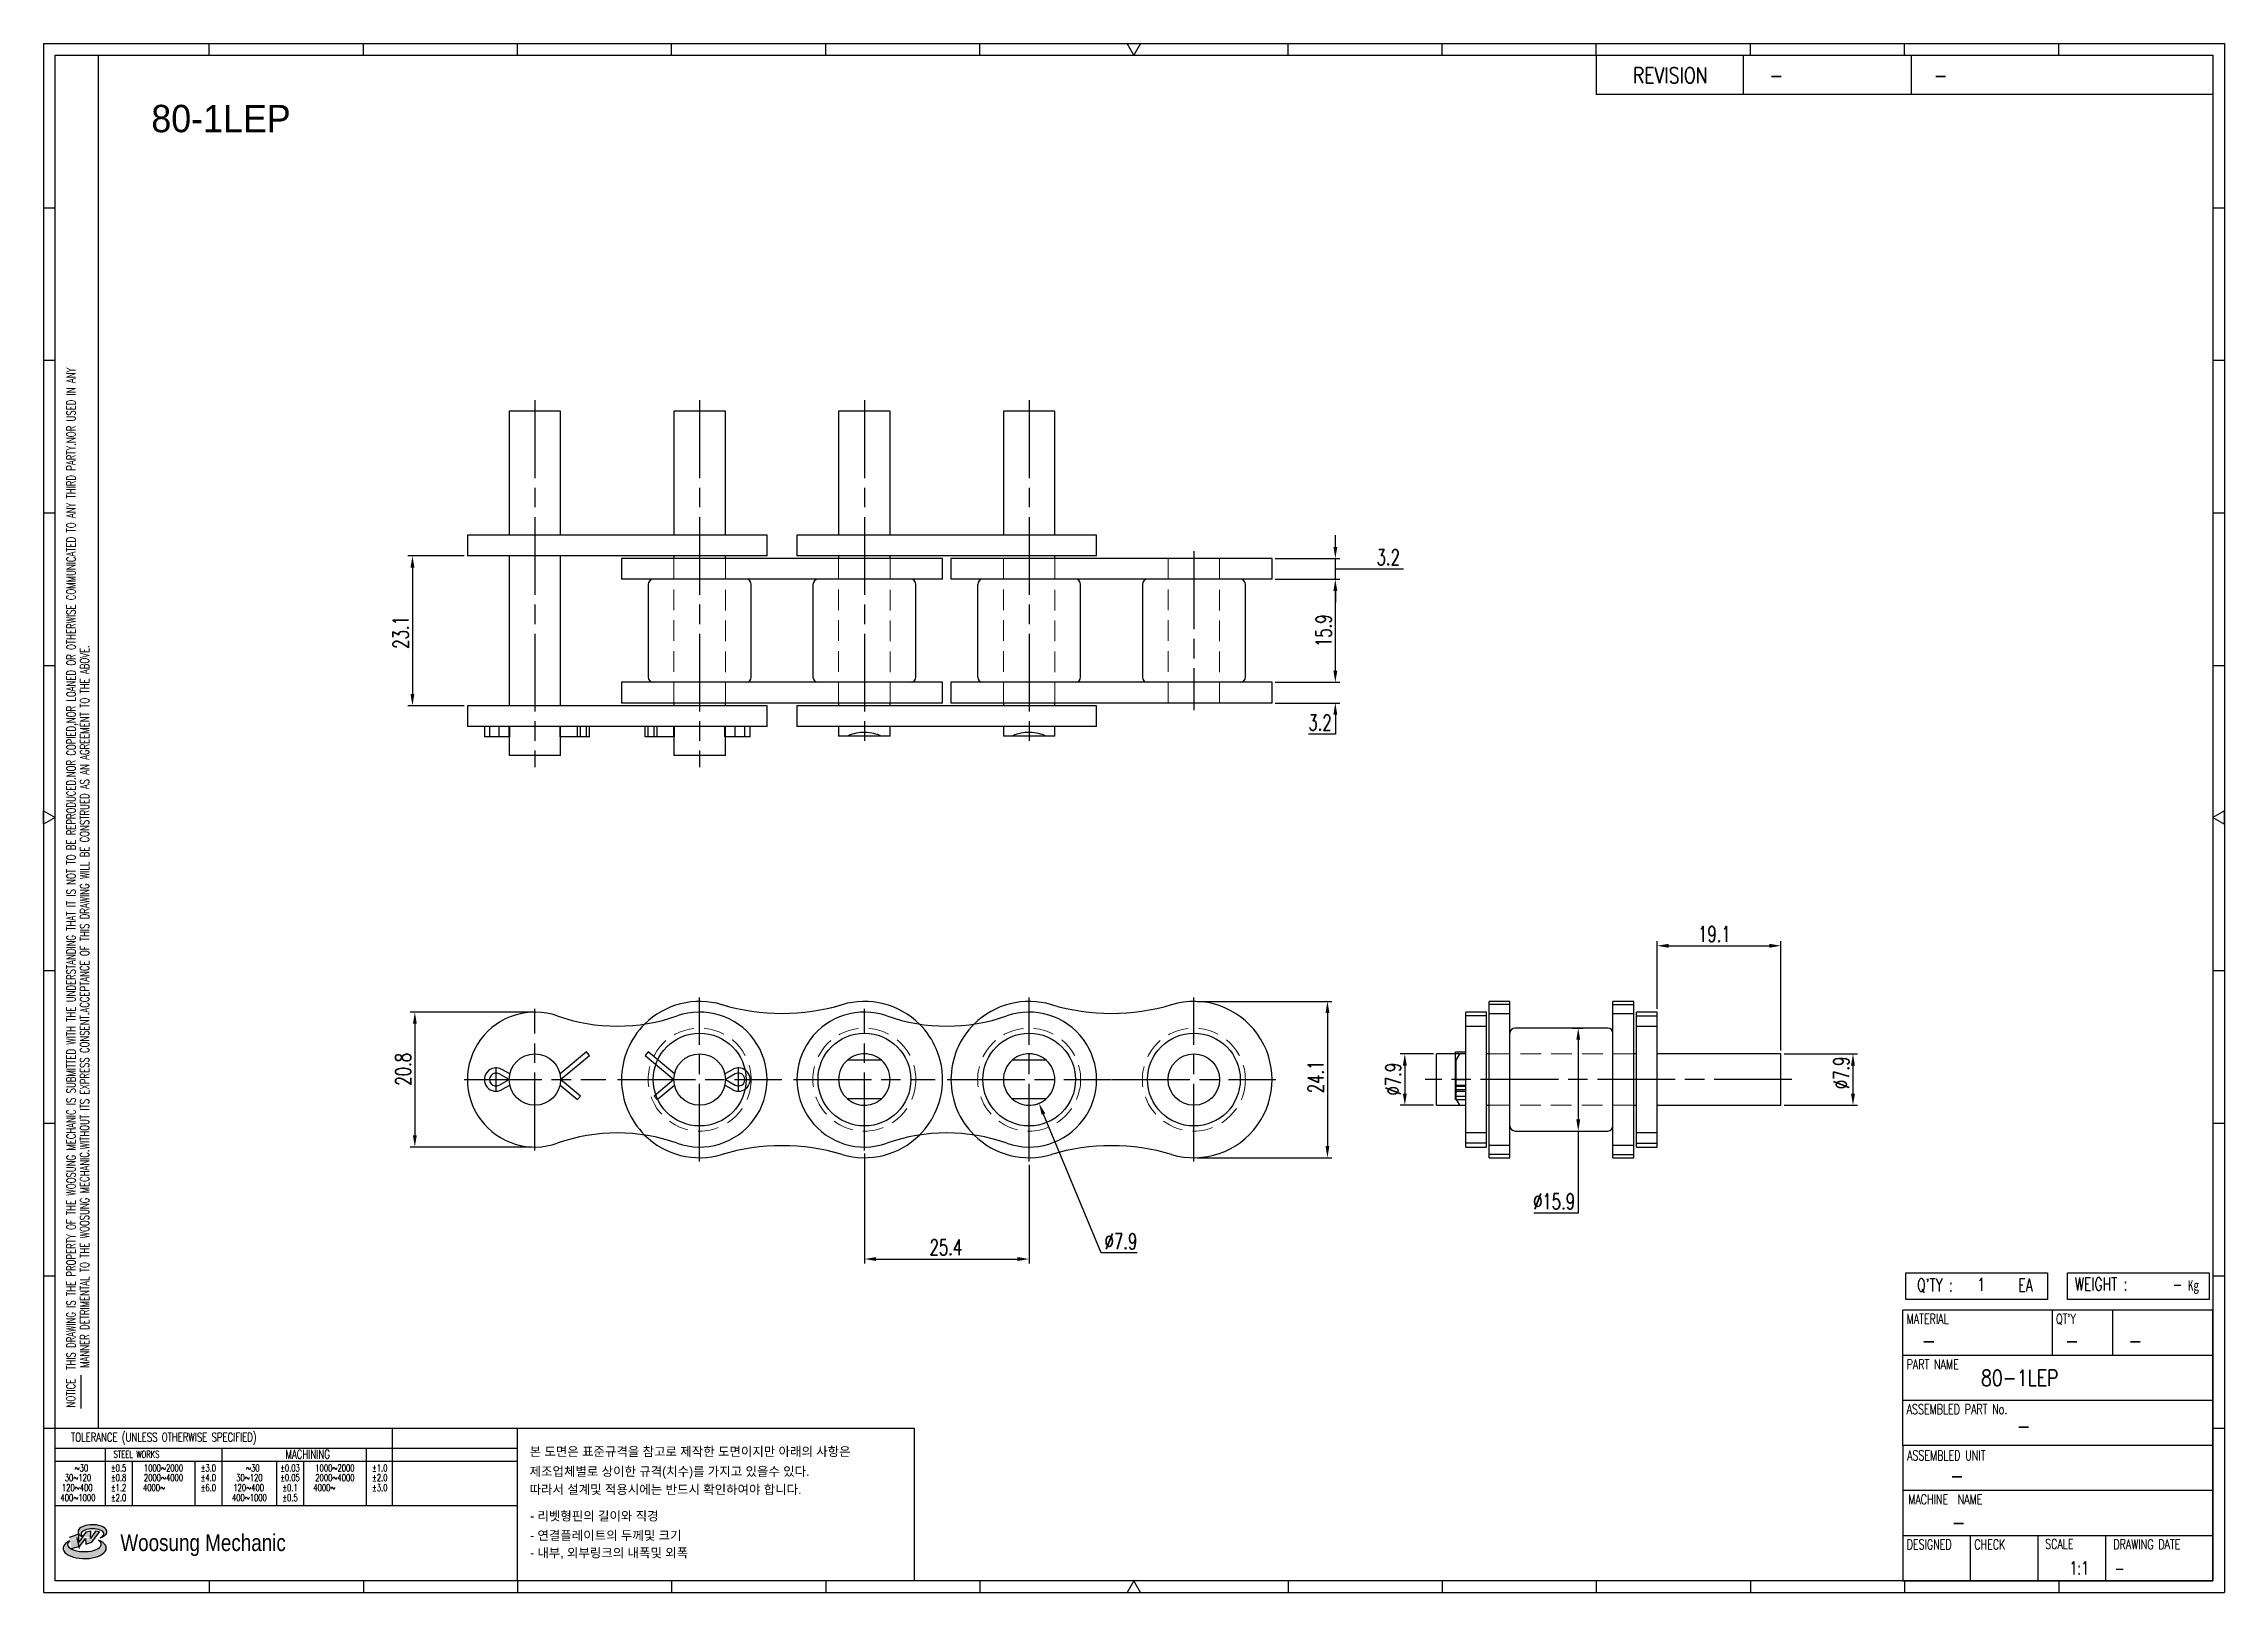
# Model space of a CAD drawing. Header units: millimetres. Extents: x 1209 to 1546, y 59 to 298.
import ezdxf
from ezdxf.enums import TextEntityAlignment as Align

# ---------------------------------------------------------------- set-up
doc = ezdxf.new("R2010")
doc.units = ezdxf.units.MM
doc.linetypes.add('AM_ISO08W050', pattern=[18, 12, -1.5, 3, -1.5])
doc.linetypes.add('HIDDEN', pattern=[9.525, 6.35, -3.175])
doc.layers.get('Defpoints').update_dxf_attribs({"color": 80})
doc.layers.add('CL1', color=140, linetype='AM_ISO08W050', lineweight=25)
doc.layers.add('HL3', color=1, linetype='HIDDEN', lineweight=0)
for name, color, linetype in [('S-DIM', 7, 'Continuous'), ('TITLE', 7, 'Continuous'), ('도면레이아웃', 7, 'Continuous')]:
    doc.layers.add(name, color=color, linetype=linetype)
doc.styles.add('HAN', font='ROMANS.shx', dxfattribs={"width": 0.7, "bigfont": 'whgtxt.shx'})
doc.styles.add('HKD_ST2', font='romans.shx', dxfattribs={"width": 0.7, "height": 4, "bigfont": '@extfont2.shx'})
doc.styles.add('HSG', font='SIMPLEX.shx', dxfattribs={"width": 0.7, "bigfont": 'HSG.shx'})
doc.styles.add('MtXpl_', font='Gulim.ttf')
doc.styles.add('SLDTEXTSTYLE4', font='arial.ttf', dxfattribs={"width": 0.8})
doc.dimstyles.new('AP1', dxfattribs={"dimtxt": 2.4, "dimasz": 1.8, "dimexe": 0.7, "dimexo": 0.5, "dimgap": 0.6, "dimtad": 1, "dimtoh": 1, "dimdec": 1, "dimrnd": 0.01, "dimzin": 9, "dimdsep": 46, "dimtxsty": 'HSG', "dimcen": 0, "dimclrd": 251, "dimclre": 251, "dimclrt": 60, "dimazin": 2, "dimtp": 1, "dimtm": 1, "dimtfac": 0.5, "dimtdec": 1, "dimtofl": 0, "dimtmove": 0, "dimatfit": 3, "dimfxl": 0, "dimtvp": 1, "dimtolj": 2, "dimlwd": -1, "dimlwe": -1, "dimarcsym": 0})

# ---------------------------------------------------------------- blocks, each defined once
blk = doc.blocks.new('MAST')
at = {"layer": '도면레이아웃'}
h = blk.add_hatch(color=10, dxfattribs=at)
h.paths.add_polyline_path([(1.544, 35.177), (1.554, 34.966), (1.779, 35.034), (2.054, 35.422), (1.908, 35.446), (1.728, 35.167), (1.741, 35.439), (1.547, 35.405), (1.292, 35.041), (1.295, 35.33), (0.943, 35.208), (1.03, 34.8), (1.336, 34.885)])
edge = h.paths.add_edge_path()
edge.add_ellipse((1.795, 35.421), major_axis=(-0.53, 0), ratio=0.487785, start_angle=122.36065, end_angle=403.39574)
edge.add_line((1.411, 35.244), (1.419, 35.261))
edge.add_ellipse((1.798, 35.344), major_axis=(-0.423, 0), ratio=0.444396, start_angle=131.58977, end_angle=386.19408, ccw=False)
edge = h.paths.add_edge_path()
edge.add_ellipse((1.512, 34.815), major_axis=(-0.793, 0), ratio=0.480113, start_angle=314.67633, end_angle=590.85213)
edge.add_ellipse((1.501, 34.958), major_axis=(-0.62, 0), ratio=0.43311, start_angle=331.7024, end_angle=574.42495, ccw=False)
at = {"color": 140}
for p, q in [((0, 90.118), (80.15, 90.118)), ((0, 90.118), (0, 33.191)), ((80.15, 90.118), (80.15, 33.191)), ((57.068, 89.693), (57.068, 88.246)), ((62.47, 89.693), (62.47, 88.246)), ((68.635, 89.693), (68.635, 88.246)), ((79.725, 88.246), (57.068, 88.246)), ((68.449, 43.961), (68.449, 44.936)), ((68.449, 44.936), (73.654, 44.936)), ((73.654, 44.936), (73.654, 43.961)), ((74.39, 43.961), (74.39, 44.936)), ((74.39, 44.936), (79.595, 44.936)), ((79.595, 44.936), (79.595, 43.961)), ((68.336, 38.59), (68.336, 43.563)), ((79.725, 43.563), (68.336, 43.563)), ((73.654, 43.961), (68.449, 43.961)), ((73.827, 43.563), (73.827, 41.905)), ((79.595, 43.961), (74.39, 43.961)), ((76.037, 43.563), (76.037, 41.905)), ((79.725, 38.59), (79.725, 43.563)), ((79.725, 41.905), (68.336, 41.905)), ((79.725, 40.248), (68.336, 40.248)), ((68.336, 38.59), (68.336, 33.616)), ((79.725, 38.59), (68.336, 38.59)), ((79.725, 33.616), (79.725, 38.59)), ((79.725, 36.932), (68.336, 36.932)), ((79.725, 35.274), (68.336, 35.274)), ((70.822, 33.616), (70.822, 35.274)), ((73.309, 33.616), (73.309, 35.274)), ((75.796, 33.616), (75.796, 35.274)), ((0, 33.191), (80.15, 33.191)), ((68.336, 33.616), (79.725, 33.616))]:
    blk.add_line(p, q, dxfattribs=at)
for p, q in [((6.089, 89.693), (6.089, 90.118)), ((11.753, 89.693), (11.753, 90.118)), ((17.418, 89.693), (17.418, 90.118)), ((23.082, 89.693), (23.082, 90.118)), ((28.746, 89.693), (28.746, 90.118)), ((34.411, 89.693), (34.411, 90.118)), ((45.739, 89.693), (45.739, 90.118)), ((51.404, 89.693), (51.404, 90.118)), ((57.068, 89.693), (57.068, 90.118)), ((62.732, 89.693), (62.732, 90.118)), ((68.397, 89.693), (68.397, 90.118)), ((74.061, 89.693), (74.061, 90.118)), ((0, 84.085), (0.425, 84.085)), ((79.725, 84.085), (80.15, 84.085)), ((0, 78.478), (0.425, 78.478)), ((79.725, 78.478), (80.15, 78.478)), ((0, 72.87), (0.425, 72.87)), ((79.725, 72.87), (80.15, 72.87)), ((0, 67.262), (0.425, 67.262)), ((79.725, 67.262), (80.15, 67.262)), ((0, 56.047), (0.425, 56.047)), ((79.725, 56.047), (80.15, 56.047)), ((0, 50.439), (0.425, 50.439)), ((79.725, 50.439), (80.15, 50.439)), ((0, 44.832), (0.425, 44.832)), ((79.725, 44.832), (80.15, 44.832)), ((1.377, 39.947), (1.377, 41.174)), ((0, 39.224), (0.425, 39.224)), ((79.725, 39.224), (80.15, 39.224)), ((6.089, 33.616), (6.089, 33.191)), ((11.753, 33.616), (11.753, 33.191)), ((17.418, 33.616), (17.418, 33.191)), ((23.082, 33.616), (23.082, 33.191)), ((28.746, 33.616), (28.746, 33.191)), ((34.411, 33.616), (34.411, 33.191)), ((45.739, 33.616), (45.739, 33.191)), ((51.404, 33.616), (51.404, 33.191)), ((57.068, 33.616), (57.068, 33.191)), ((62.732, 33.616), (62.732, 33.191)), ((68.397, 33.616), (68.397, 33.191)), ((74.061, 33.616), (74.061, 33.191))]:
    blk.add_line(p, q)
at = {"color": 2}
for p, q in [((2.017, 39.224), (2.017, 89.693)), ((0.425, 39.224), (17.418, 39.224)), ((0.425, 38.487), (17.418, 38.487)), ((2.257, 38.487), (2.257, 36.382)), ((6.557, 38.5), (6.557, 36.382)), ((11.857, 38.487), (11.857, 36.382)), ((12.816, 39.224), (12.816, 36.382)), ((17.418, 33.616), (17.418, 39.224)), ((0.425, 38.012), (17.418, 38.012)), ((3.257, 38.012), (3.257, 36.382)), ((5.557, 38.012), (5.557, 36.382)), ((8.557, 38.012), (8.557, 36.382)), ((9.557, 38.026), (9.557, 36.382)), ((0.425, 36.382), (17.418, 36.382))]:
    blk.add_line(p, q, dxfattribs=at)
for points in [[(40.075, 89.693), (39.83, 90.118), (40.32, 90.118)], [(0.425, 61.679), (0, 61.433), (0, 61.924)], [(79.725, 61.679), (80.15, 61.433), (80.15, 61.924)], [(40.075, 33.616), (39.83, 33.191), (40.32, 33.191)]]:
    blk.add_lwpolyline(points, close=True)
at = {"color": 140}
blk.add_lwpolyline([(0.425, 89.693), (79.725, 89.693), (79.725, 33.616), (0.425, 33.616)], close=True, dxfattribs=at)
at = {"layer": '도면레이아웃'}
for p, q in [((1.295, 35.33), (0.943, 35.208)), ((1.547, 35.405), (1.292, 35.041)), ((1.292, 35.041), (1.295, 35.33)), ((1.741, 35.439), (1.547, 35.405)), ((1.908, 35.446), (1.728, 35.167)), ((1.728, 35.167), (1.741, 35.439)), ((1.779, 35.034), (2.054, 35.422)), ((2.054, 35.422), (1.908, 35.446)), ((1.03, 34.8), (1.336, 34.885)), ((1.224, 35.208), (1.311, 34.8)), ((1.224, 35.208), (1.224, 35.208)), ((1.336, 34.885), (1.544, 35.177)), ((1.419, 35.261), (1.411, 35.244)), ((1.544, 35.177), (1.554, 34.966)), ((1.554, 34.966), (1.779, 35.034))]:
    blk.add_line(p, q, dxfattribs=at)
for centre, major_axis, ratio, start_param, end_param in [((1.795, 35.421), (-0.53, 0), 0.487785, 2.135596, 7.040584), ((1.798, 35.344), (-0.423, 0), 0.444396, 2.296675, 6.740358), ((1.512, 34.815), (-0.793, 0), 0.480113, 5.492138, 10.312315), ((1.501, 34.958), (-0.62, 0), 0.43311, 5.789299, 10.025607)]:
    blk.add_ellipse(centre, major_axis=major_axis, ratio=ratio, start_param=start_param, end_param=end_param, dxfattribs=at)
for s, height, style, width, p in [('REVISION', 0.5806, 'HAN', 0.8, (58.415, 88.664)), ('-', 0.581, 'HAN', 0.8, (63.426, 88.664)), ('-', 0.581, 'HAN', 0.8, (69.468, 88.664)), ("Q'TY : ", 0.4746, 'HKD_ST2', 0.7, (68.857, 44.253)), ('1', 0.475, 'HKD_ST2', 0.7, (71.071, 44.275)), ('EA', 0.4746, 'HKD_ST2', 0.7, (72.578, 44.253)), ('WEIGHT : ', 0.4746, 'HKD_ST2', 0.7, (74.65, 44.286)), ('-', 0.581, 'HAN', 0.8, (69.029, 42.157)), ('-', 0.581, 'HAN', 0.8, (74.289, 42.157)), ('-', 0.581, 'HAN', 0.8, (76.623, 42.157)), ('-', 0.581, 'HAN', 0.8, (72.515, 39.013)), ('-', 0.581, 'HAN', 0.8, (70.067, 37.189)), ('-', 0.581, 'HAN', 0.8, (70.126, 35.48)), ('1:1', 0.4746, 'HKD_ST2', 0.7, (74.458, 33.848)), ('-', 0.475, 'HKD_ST2', 0.7, (76.112, 33.837))]:
    blk.add_text(s, height=height, dxfattribs=dict(style=style, width=width)).set_placement(p)
at = {"color": 6, "style": 'HKD_ST2', "width": 0.7}
for s, p in [(' THIS DRAWING IS THE PROPERTY OF THE WOOSUNG MECHANIC IS SUBMITTED WITH THE UNDERSTANDING THAT IT IS NOT TO BE REPRODUCED.NOR COPIED,NOR LOANED OR OTHERWISE COMMUNICATED TO ANY THIRD PARTY.NOR USED IN ANY', (1.173, 41.217)), ('MANNER DETRIMENTAL TO THE WOOSUNG MECHANIC.WITHOUT ITS EXPRESS CONSENT.ACCEPTANCE OF THIS DRAWING WILL BE CONSTRUED AS AN AGREEMENT TO THE ABOVE.', (1.672, 41.447))]:
    blk.add_text(s, height=0.326266, rotation=90, dxfattribs=at).set_placement(p)
at = {"style": 'HKD_ST2', "width": 0.7}
blk.add_text('-', height=0.475, dxfattribs=at).set_placement((78.613, 44.286), align=Align.RIGHT)
at = {"color": 254, "style": 'HKD_ST2', "width": 0.7}
for s, height, p in [('MATERIAL', 0.3651, (68.474, 43.425)), ("QT'Y", 0.3651, (73.965, 43.425)), ('PART NAME', 0.3651, (68.474, 41.756)), ('ASSEMBLED PART No.', 0.36511, (68.474, 40.109)), ('ASSEMBLED UNIT', 0.36511, (68.49, 38.408)), ('MACHINE  NAME', 0.36511, (68.532, 36.794)), ('DESIGNED', 0.3651, (68.474, 35.136)), ('CHECK', 0.3651, (70.961, 35.136)), ('SCALE', 0.3651, (73.566, 35.153)), ('DRAWING DATE', 0.36511, (76.071, 35.141))]:
    blk.add_text(s, height=height, dxfattribs=at).set_placement(p, align=Align.TOP_LEFT)
at = {"style": 'HKD_ST2', "width": 0.7}
blk.add_text('NOTICE', height=0.3263, rotation=90, dxfattribs=at).set_placement((1.163, 39.988))
blk.add_text('TOLERANCE (UNLESS OTHERWISE SPECIFIED)', height=0.32627, dxfattribs=at).set_placement((4.417, 38.896), align=Align.MIDDLE_CENTER)
at = {"color": 4, "style": 'HKD_ST2', "width": 0.7}
for s, height, p in [('%%12630', 0.261, (1.389, 37.762)), ('1000%%1262000', 0.26101, (4.407, 37.762)), ('%%12630', 0.261, (7.689, 37.762)), ('1000%%1262000', 0.26101, (10.707, 37.762)), ('120%%126400', 0.26101, (1.237, 37.045)), ('30%%126120', 0.261, (1.263, 37.411)), ('4000%%126', 0.261, (4.061, 37.045)), ('2000%%1264000', 0.26101, (4.407, 37.411)), ('120%%126400', 0.26101, (7.537, 37.045)), ('30%%126120', 0.261, (7.563, 37.411)), ('4000%%126', 0.261, (10.321, 37.045)), ('2000%%1264000', 0.26101, (10.707, 37.411)), ('400%%1261000', 0.26101, (1.263, 36.67)), ('400%%1261000', 0.26101, (7.563, 36.67))]:
    blk.add_text(s, height=height, dxfattribs=at).set_placement(p, align=Align.MIDDLE_CENTER)
for s, height, p in [('%%P0.5', 0.261, (2.757, 37.762)), ('STEEL WORKS', 0.26101, (3.416, 38.268)), ('%%P3.0', 0.261, (6.057, 37.762)), ('%%P0.03', 0.261, (9.057, 37.762)), ('MACHINING', 0.3263, (9.707, 38.27)), ('%%P1.0', 0.261, (12.357, 37.762)), ('%%P0.8', 0.261, (2.757, 37.411)), ('%%P1.2', 0.261, (2.757, 37.045)), ('%%P4.0', 0.261, (6.057, 37.411)), ('%%P6.0', 0.261, (6.057, 37.045)), ('%%P0.05', 0.261, (9.057, 37.411)), ('%%P0.1', 0.261, (9.057, 37.045)), ('%%P2.0', 0.261, (12.357, 37.411)), ('%%P3.0', 0.261, (12.357, 37.045)), ('%%P2.0', 0.261, (2.757, 36.67)), ('%%P0.5', 0.261, (9.057, 36.67))]:
    blk.add_text(s, height=height, dxfattribs=at).set_placement(p, align=Align.MIDDLE)
at = {"color": 1, "style": 'SLDTEXTSTYLE4', "width": 0.8}
blk.add_text('Woosung Mechanic', height=0.61957, dxfattribs=at).set_placement((2.822, 34.711))
at = {"layer": 'TITLE', "width": 0.8}
blk.add_text('Kg', height=0.3789, dxfattribs=at).set_placement((78.807, 44.286))
blk = doc.blocks.new('*D2')
at = {"layer": 'Defpoints', "color": 0, "transparency": 16777216}
for p in [(1398.88, 199.09), (1408.64, 199.09), (1398.88, 195.89)]:
    blk.add_point(p, dxfattribs=at)
at = {"layer": 'S-DIM', "color": 251, "linetype": 'ByBlock', "transparency": 16777216}
for p, q in [((1408.64, 200.89), (1408.64, 202.69)), ((1399.38, 199.09), (1409.34, 199.09)), ((1399.38, 195.89), (1409.34, 195.89)), ((1408.64, 194.09), (1408.64, 191.07)), ((1408.64, 191.07), (1404.52, 191.07))]:
    blk.add_line(p, q, dxfattribs=at)
at = {"layer": 'S-DIM', "color": 251, "transparency": 16777216}
for points in [[(1408.34, 200.89), (1408.94, 200.89), (1408.64, 199.09)], [(1408.34, 194.09), (1408.94, 194.09), (1408.64, 195.89)]]:
    blk.add_solid(points, dxfattribs=at)
at = {"layer": 'S-DIM', "color": 60, "transparency": 16777216, "insert": (1406.28, 192.87), "char_height": 2.4, "attachment_point": 5, "style": 'HSG'}
blk.add_mtext('\\A2;3.2', dxfattribs=at)
blk = doc.blocks.new('*D3')
at = {"layer": 'Defpoints', "color": 0, "transparency": 16777216}
for p in [(1398.88, 214.97), (1408.64, 214.97), (1398.88, 199.09)]:
    blk.add_point(p, dxfattribs=at)
at = {"layer": 'S-DIM', "color": 251, "linetype": 'ByBlock', "transparency": 16777216}
for p, q in [((1399.38, 214.97), (1409.34, 214.97)), ((1408.64, 200.89), (1408.64, 213.17)), ((1399.38, 199.09), (1409.34, 199.09))]:
    blk.add_line(p, q, dxfattribs=at)
at = {"layer": 'S-DIM', "color": 251, "transparency": 16777216}
for points in [[(1408.34, 213.17), (1408.94, 213.17), (1408.64, 214.97)], [(1408.34, 200.89), (1408.94, 200.89), (1408.64, 199.09)]]:
    blk.add_solid(points, dxfattribs=at)
at = {"layer": 'S-DIM', "color": 60, "transparency": 16777216, "insert": (1406.84, 207.03), "char_height": 2.4, "attachment_point": 5, "rotation": 90, "style": 'HSG'}
blk.add_mtext('\\A2;15.9', dxfattribs=at)
blk = doc.blocks.new('*D4')
at = {"layer": 'Defpoints', "color": 0, "transparency": 16777216}
for p in [(1398.88, 218.17), (1408.64, 218.17), (1398.88, 214.97)]:
    blk.add_point(p, dxfattribs=at)
at = {"layer": 'S-DIM', "color": 251, "linetype": 'ByBlock', "transparency": 16777216}
for p, q in [((1408.64, 219.97), (1408.64, 221.77)), ((1399.38, 218.17), (1409.34, 218.17)), ((1408.64, 214.97), (1408.64, 218.17)), ((1408.64, 216.57), (1414.44, 216.57)), ((1414.44, 216.57), (1419.16, 216.57)), ((1399.38, 214.97), (1409.34, 214.97)), ((1408.64, 213.17), (1408.64, 211.37))]:
    blk.add_line(p, q, dxfattribs=at)
at = {"layer": 'S-DIM', "color": 251, "transparency": 16777216}
for points in [[(1408.34, 219.97), (1408.94, 219.97), (1408.64, 218.17)], [(1408.34, 213.17), (1408.94, 213.17), (1408.64, 214.97)]]:
    blk.add_solid(points, dxfattribs=at)
at = {"layer": 'S-DIM', "color": 60, "transparency": 16777216, "insert": (1416.8, 218.37), "char_height": 2.4, "attachment_point": 5, "style": 'HSG'}
blk.add_mtext('\\A2;3.2', dxfattribs=at)
blk = doc.blocks.new('*D5')
at = {"layer": 'Defpoints', "color": 0, "transparency": 16777216}
for p in [(1274.83, 218.58), (1266.35, 195.48), (1274.83, 195.48)]:
    blk.add_point(p, dxfattribs=at)
at = {"layer": 'S-DIM', "color": 251, "linetype": 'ByBlock', "transparency": 16777216}
for p, q in [((1274.33, 218.58), (1265.65, 218.58)), ((1266.35, 216.78), (1266.35, 197.28)), ((1274.33, 195.48), (1265.65, 195.48))]:
    blk.add_line(p, q, dxfattribs=at)
at = {"layer": 'S-DIM', "color": 251, "transparency": 16777216}
for points in [[(1266.05, 216.78), (1266.65, 216.78), (1266.35, 218.58)], [(1266.05, 197.28), (1266.65, 197.28), (1266.35, 195.48)]]:
    blk.add_solid(points, dxfattribs=at)
at = {"layer": 'S-DIM', "color": 60, "transparency": 16777216, "insert": (1264.55, 206.77), "char_height": 2.4, "attachment_point": 5, "rotation": 90, "style": 'HSG'}
blk.add_mtext('\\A2;23.1', dxfattribs=at)
blk = doc.blocks.new('*D6')
at = {"layer": 'Defpoints', "color": 0, "transparency": 16777216}
for p in [(1285.23, 148.23), (1266.72, 127.43), (1285.23, 127.43)]:
    blk.add_point(p, dxfattribs=at)
at = {"layer": 'S-DIM', "color": 251, "linetype": 'ByBlock', "transparency": 16777216}
for p, q in [((1284.73, 148.23), (1266.02, 148.23)), ((1266.72, 146.43), (1266.72, 129.23)), ((1284.73, 127.43), (1266.02, 127.43))]:
    blk.add_line(p, q, dxfattribs=at)
at = {"layer": 'S-DIM', "color": 251, "transparency": 16777216}
for points in [[(1266.42, 146.43), (1267.02, 146.43), (1266.72, 148.23)], [(1266.42, 129.23), (1267.02, 129.23), (1266.72, 127.43)]]:
    blk.add_solid(points, dxfattribs=at)
at = {"layer": 'S-DIM', "color": 60, "transparency": 16777216, "insert": (1264.92, 139.42), "char_height": 2.4, "attachment_point": 5, "rotation": 90, "style": 'HSG'}
blk.add_mtext('\\A2;20.8', dxfattribs=at)
blk = doc.blocks.new('*D7')
at = {"layer": 'Defpoints', "color": 0, "transparency": 16777216}
for p in [(1386.83, 149.88), (1386.83, 125.78), (1407.42, 125.78)]:
    blk.add_point(p, dxfattribs=at)
at = {"layer": 'S-DIM', "color": 251, "linetype": 'ByBlock', "transparency": 16777216}
for p, q in [((1387.33, 149.88), (1408.12, 149.88)), ((1407.42, 148.08), (1407.42, 127.58)), ((1387.33, 125.78), (1408.12, 125.78))]:
    blk.add_line(p, q, dxfattribs=at)
at = {"layer": 'S-DIM', "color": 251, "transparency": 16777216}
for points in [[(1407.12, 148.08), (1407.72, 148.08), (1407.42, 149.88)], [(1407.12, 127.58), (1407.72, 127.58), (1407.42, 125.78)]]:
    blk.add_solid(points, dxfattribs=at)
at = {"layer": 'S-DIM', "color": 60, "transparency": 16777216, "insert": (1405.62, 138.25), "char_height": 2.4, "attachment_point": 5, "rotation": 90, "style": 'HSG'}
blk.add_mtext('\\A2;24.1', dxfattribs=at)
blk = doc.blocks.new('*D8')
at = {"layer": 'Defpoints', "color": 0, "transparency": 16777216}
for p in [(1424.25, 141.8), (1419.35, 133.86), (1424.25, 133.86)]:
    blk.add_point(p, dxfattribs=at)
at = {"layer": 'S-DIM', "color": 251, "linetype": 'ByBlock', "transparency": 16777216}
for p, q in [((1423.75, 141.8), (1418.65, 141.8)), ((1419.35, 140), (1419.35, 135.66)), ((1423.75, 133.86), (1418.65, 133.86))]:
    blk.add_line(p, q, dxfattribs=at)
at = {"layer": 'S-DIM', "color": 251, "transparency": 16777216}
for points in [[(1419.05, 140), (1419.65, 140), (1419.35, 141.8)], [(1419.05, 135.66), (1419.65, 135.66), (1419.35, 133.86)]]:
    blk.add_solid(points, dxfattribs=at)
at = {"layer": 'S-DIM', "color": 60, "transparency": 16777216, "insert": (1417.55, 137.9), "char_height": 2.4, "attachment_point": 5, "rotation": 90, "style": 'HSG'}
blk.add_mtext('\\A2;%%c7.9', dxfattribs=at)
blk = doc.blocks.new('*D9')
at = {"layer": 'Defpoints', "color": 0, "transparency": 16777216}
for p in [(1444.63, 145.77), (1444.63, 129.89), (1446.09, 129.89)]:
    blk.add_point(p, dxfattribs=at)
at = {"layer": 'S-DIM', "color": 251, "linetype": 'ByBlock', "transparency": 16777216}
for p, q in [((1445.13, 145.77), (1446.79, 145.77)), ((1446.09, 143.97), (1446.09, 131.69)), ((1445.13, 129.89), (1446.79, 129.89)), ((1446.09, 129.89), (1446.09, 117.24)), ((1446.09, 117.24), (1439.25, 117.24))]:
    blk.add_line(p, q, dxfattribs=at)
at = {"layer": 'S-DIM', "color": 251, "transparency": 16777216}
for points in [[(1445.79, 143.97), (1446.39, 143.97), (1446.09, 145.77)], [(1445.79, 131.69), (1446.39, 131.69), (1446.09, 129.89)]]:
    blk.add_solid(points, dxfattribs=at)
at = {"layer": 'S-DIM', "color": 60, "transparency": 16777216, "insert": (1442.37, 119.04), "char_height": 2.4, "attachment_point": 5, "style": 'HSG'}
blk.add_mtext('\\A2;%%c15.9', dxfattribs=at)
blk = doc.blocks.new('*D10')
at = {"layer": 'Defpoints', "color": 0, "transparency": 16777216}
for p in [(1477.35, 141.8), (1477.35, 133.86), (1488.45, 133.86)]:
    blk.add_point(p, dxfattribs=at)
at = {"layer": 'S-DIM', "color": 251, "linetype": 'ByBlock', "transparency": 16777216}
for p, q in [((1477.85, 141.8), (1489.15, 141.8)), ((1488.45, 140), (1488.45, 135.66)), ((1477.85, 133.86), (1489.15, 133.86))]:
    blk.add_line(p, q, dxfattribs=at)
at = {"layer": 'S-DIM', "color": 251, "transparency": 16777216}
for points in [[(1488.15, 140), (1488.75, 140), (1488.45, 141.8)], [(1488.15, 135.66), (1488.75, 135.66), (1488.45, 133.86)]]:
    blk.add_solid(points, dxfattribs=at)
at = {"layer": 'S-DIM', "color": 60, "transparency": 16777216, "insert": (1486.65, 138.86), "char_height": 2.4, "attachment_point": 5, "rotation": 90, "style": 'HSG'}
blk.add_mtext('\\A2;%%c7.9', dxfattribs=at)
blk = doc.blocks.new('*D11')
at = {"layer": 'Defpoints', "color": 0, "transparency": 16777216}
for p in [(1477.35, 158.46), (1458.25, 148.23), (1477.35, 141.8)]:
    blk.add_point(p, dxfattribs=at)
at = {"layer": 'S-DIM', "color": 251, "linetype": 'ByBlock', "transparency": 16777216}
for p, q in [((1458.25, 148.73), (1458.25, 159.16)), ((1460.05, 158.46), (1475.55, 158.46)), ((1477.35, 142.3), (1477.35, 159.16))]:
    blk.add_line(p, q, dxfattribs=at)
at = {"layer": 'S-DIM', "color": 251, "transparency": 16777216}
for points in [[(1460.05, 158.76), (1460.05, 158.16), (1458.25, 158.46)], [(1475.55, 158.76), (1475.55, 158.16), (1477.35, 158.46)]]:
    blk.add_solid(points, dxfattribs=at)
at = {"layer": 'S-DIM', "color": 60, "transparency": 16777216, "insert": (1467.08, 160.26), "char_height": 2.4, "attachment_point": 5, "style": 'HSG'}
blk.add_mtext('\\A2;19.1', dxfattribs=at)
blk = doc.blocks.new('*D12')
at = {"layer": 'Defpoints', "color": 0, "transparency": 16777216}
for p in [(1336.03, 126.91), (1361.43, 125.18), (1361.43, 110.16)]:
    blk.add_point(p, dxfattribs=at)
at = {"layer": 'S-DIM', "color": 251, "linetype": 'ByBlock', "transparency": 16777216}
for p, q in [((1336.03, 126.41), (1336.03, 109.46)), ((1361.43, 124.68), (1361.43, 109.46)), ((1337.83, 110.16), (1359.63, 110.16))]:
    blk.add_line(p, q, dxfattribs=at)
at = {"layer": 'S-DIM', "color": 251, "transparency": 16777216}
for points in [[(1337.83, 110.46), (1337.83, 109.86), (1336.03, 110.16)], [(1359.63, 110.46), (1359.63, 109.86), (1361.43, 110.16)]]:
    blk.add_solid(points, dxfattribs=at)
at = {"layer": 'S-DIM', "color": 60, "transparency": 16777216, "insert": (1348.6, 111.96), "char_height": 2.4, "attachment_point": 5, "style": 'HSG'}
blk.add_mtext('\\A2;25.4', dxfattribs=at)
blk = doc.blocks.new('*D13')
at = {"layer": 'Defpoints', "color": 0, "transparency": 16777216}
for p in [(1359.92, 141.5), (1362.95, 134.17)]:
    blk.add_point(p, dxfattribs=at)
at = {"layer": 'S-DIM', "color": 251, "linetype": 'ByBlock', "transparency": 16777216}
for p, q in [((1372.51, 111.09), (1363.64, 132.5)), ((1378.07, 111.09), (1372.51, 111.09))]:
    blk.add_line(p, q, dxfattribs=at)
blk.add_arc((1361.43, 137.83), 3.97, 282.3889, 304.1935, dxfattribs=at)
at = {"layer": 'S-DIM', "color": 251, "transparency": 16777216}
blk.add_solid([(1363.92, 132.62), (1363.36, 132.39), (1362.95, 134.17)], dxfattribs=at)
at = {"layer": 'S-DIM', "color": 60, "transparency": 16777216, "insert": (1375.59, 112.89), "char_height": 2.4, "attachment_point": 5, "style": 'HSG'}
blk.add_mtext('\\A2;∅7.9', dxfattribs=at)

msp = doc.modelspace()

# ---------------------------------------------------------------- linework, layer by layer
for p, q in [((1289.2, 240.88), (1281.26, 240.88)), ((1281.26, 240.88), (1281.26, 221.78)), ((1289.2, 221.78), (1289.2, 240.88)), ((1314.6, 240.88), (1306.66, 240.88)), ((1306.66, 240.88), (1306.66, 221.78)), ((1314.6, 221.78), (1314.6, 240.88)), ((1340, 240.88), (1332.06, 240.88)), ((1332.06, 240.88), (1332.06, 221.78)), ((1340, 221.78), (1340, 240.88)), ((1365.4, 240.88), (1357.46, 240.88)), ((1357.46, 240.88), (1357.46, 221.78)), ((1365.4, 221.78), (1365.4, 240.88)), ((1274.83, 221.78), (1274.83, 218.58)), ((1321.03, 221.78), (1274.83, 221.78)), ((1321.03, 218.58), (1274.83, 218.58)), ((1281.26, 218.58), (1281.26, 195.48)), ((1289.2, 195.48), (1289.2, 218.58)), ((1306.66, 218.58), (1306.66, 218.17)), ((1314.6, 218.17), (1314.6, 218.58)), ((1321.03, 218.58), (1321.03, 221.78)), ((1325.63, 221.78), (1325.63, 218.58)), ((1371.83, 221.78), (1325.63, 221.78)), ((1371.83, 218.58), (1325.63, 218.58)), ((1332.06, 218.58), (1332.06, 218.17)), ((1340, 218.17), (1340, 218.58)), ((1365.4, 218.17), (1365.4, 218.58)), ((1371.83, 218.58), (1371.83, 221.78)), ((1348.08, 218.17), (1298.58, 218.17)), ((1298.58, 218.17), (1298.58, 214.97)), ((1348.08, 214.97), (1348.08, 218.17)), ((1398.88, 218.17), (1349.38, 218.17)), ((1349.38, 218.17), (1349.38, 214.97)), ((1398.88, 214.97), (1398.88, 218.17)), ((1348.08, 214.97), (1298.58, 214.97)), ((1302.69, 214.18), (1302.69, 199.88)), ((1318.57, 199.88), (1318.57, 214.18)), ((1328.09, 214.18), (1328.09, 199.88)), ((1343.97, 199.88), (1343.97, 214.18)), ((1398.88, 214.97), (1349.38, 214.97)), ((1353.49, 214.18), (1353.49, 199.88)), ((1369.37, 199.88), (1369.37, 214.18)), ((1378.89, 214.18), (1378.89, 199.88)), ((1394.77, 199.88), (1394.77, 214.18)), ((1298.58, 199.09), (1298.58, 195.89)), ((1348.08, 199.09), (1298.58, 199.09)), ((1348.08, 195.89), (1348.08, 199.09)), ((1349.38, 199.09), (1349.38, 195.89)), ((1398.88, 199.09), (1349.38, 199.09)), ((1398.88, 195.89), (1398.88, 199.09)), ((1274.83, 195.48), (1274.83, 192.28)), ((1321.03, 195.48), (1274.83, 195.48)), ((1348.08, 195.89), (1298.58, 195.89)), ((1306.66, 195.89), (1306.66, 195.48)), ((1314.6, 195.48), (1314.6, 195.89)), ((1321.03, 192.28), (1321.03, 195.48)), ((1325.63, 195.48), (1325.63, 192.28)), ((1371.83, 195.48), (1325.63, 195.48)), ((1332.06, 195.89), (1332.06, 195.48)), ((1340, 195.48), (1340, 195.89)), ((1398.88, 195.89), (1349.38, 195.89)), ((1357.46, 195.89), (1357.46, 195.48)), ((1365.4, 195.48), (1365.4, 195.89)), ((1371.83, 192.28), (1371.83, 195.48)), ((1321.03, 192.28), (1274.83, 192.28)), ((1277.44, 192.28), (1277.44, 190.68)), ((1278.25, 192.28), (1278.25, 190.68)), ((1279.74, 190.68), (1279.74, 192.28)), ((1281.24, 190.68), (1281.24, 192.28)), ((1281.36, 190.68), (1281.36, 192.28)), ((1289.11, 190.68), (1289.11, 192.28)), ((1289.2, 190.68), (1289.2, 192.28)), ((1291.78, 190.68), (1291.78, 192.28)), ((1292.24, 190.68), (1292.24, 192.28)), ((1293.17, 190.68), (1293.17, 192.28)), ((1293.63, 190.68), (1293.63, 192.28)), ((1302.23, 190.68), (1302.23, 192.28)), ((1302.69, 190.68), (1302.69, 192.28)), ((1303.63, 190.68), (1303.63, 192.28)), ((1304.09, 190.68), (1304.09, 192.28)), ((1306.66, 190.68), (1306.66, 192.28)), ((1306.76, 190.68), (1306.76, 192.28)), ((1314.51, 190.68), (1314.51, 192.28)), ((1314.63, 190.68), (1314.63, 192.28)), ((1316.13, 190.68), (1316.13, 192.28)), ((1317.62, 190.68), (1317.62, 192.28)), ((1318.42, 190.68), (1318.42, 192.28)), ((1371.83, 192.28), (1325.63, 192.28)), ((1332.06, 192.28), (1332.06, 190.78)), ((1340, 190.78), (1340, 192.28)), ((1357.46, 192.28), (1357.46, 190.78)), ((1365.4, 190.78), (1365.4, 192.28)), ((1281.36, 190.68), (1277.44, 190.68)), ((1281.26, 190.68), (1281.26, 187.78)), ((1293.63, 190.68), (1289.11, 190.68)), ((1289.2, 187.78), (1289.2, 190.68)), ((1306.76, 190.68), (1302.23, 190.68)), ((1306.66, 190.68), (1306.66, 187.78)), ((1318.42, 190.68), (1314.51, 190.68)), ((1314.6, 187.78), (1314.6, 190.68)), ((1340, 190.78), (1332.06, 190.78)), ((1365.4, 190.78), (1357.46, 190.78)), ((1289.2, 187.78), (1281.26, 187.78)), ((1314.6, 187.78), (1306.66, 187.78)), ((1431.95, 148.23), (1428.75, 148.23)), ((1428.75, 127.43), (1428.75, 148.23)), ((1431.95, 127.43), (1431.95, 148.23)), ((1435.56, 149.88), (1432.36, 149.88)), ((1432.36, 125.78), (1432.36, 149.88)), ((1435.56, 149.38), (1432.36, 149.38)), ((1432.36, 148.03), (1435.56, 148.03)), ((1435.56, 125.78), (1435.56, 149.88)), ((1454.64, 149.88), (1451.44, 149.88)), ((1451.44, 125.78), (1451.44, 149.88)), ((1451.44, 149.38), (1454.64, 149.38)), ((1451.44, 148.03), (1454.64, 148.03)), ((1454.64, 125.78), (1454.64, 149.88)), ((1458.25, 148.23), (1455.05, 148.23)), ((1455.05, 127.43), (1455.05, 148.23)), ((1458.25, 127.43), (1458.25, 148.23)), ((1431.95, 147.64), (1428.75, 147.64)), ((1428.75, 146.07), (1431.95, 146.07)), ((1450.64, 145.77), (1436.35, 145.77)), ((1455.05, 147.64), (1458.25, 147.64)), ((1455.05, 146.07), (1458.25, 146.07)), ((1293.17, 142.1), (1289.11, 138.69)), ((1289.2, 137.83), (1293.63, 141.55)), ((1293.63, 141.55), (1293.17, 142.1)), ((1302.69, 142.1), (1302.23, 141.55)), ((1302.23, 141.55), (1306.66, 137.83)), ((1306.76, 138.69), (1302.69, 142.1)), ((1424.25, 133.86), (1424.25, 141.8)), ((1427.82, 141.8), (1424.25, 141.8)), ((1427.15, 141.8), (1427.15, 142.1)), ((1427.15, 142.1), (1428.75, 142.1)), ((1427.15, 139.63), (1427.15, 141.8)), ((1427.25, 140.81), (1427.82, 141.8)), ((1428.75, 141.8), (1427.82, 141.8)), ((1432.36, 141.8), (1431.95, 141.8)), ((1455.05, 141.8), (1454.64, 141.8)), ((1477.35, 141.8), (1458.25, 141.8)), ((1477.35, 133.86), (1477.35, 141.8)), ((1281.24, 137.83), (1279.74, 138.7)), ((1281.36, 138.69), (1280.14, 139.39)), ((1315.73, 139.39), (1314.51, 138.69)), ((1316.13, 138.7), (1314.63, 137.83)), ((1338.66, 140.81), (1333.41, 140.81)), ((1364.06, 140.81), (1358.81, 140.81)), ((1427.25, 139.63), (1427.15, 139.63)), ((1427.15, 136.03), (1427.15, 139.63)), ((1427.25, 134.86), (1427.25, 140.81)), ((1279.74, 136.97), (1281.24, 137.83)), ((1280.14, 136.28), (1281.36, 136.98)), ((1289.11, 136.98), (1291.78, 134.74)), ((1292.24, 135.29), (1289.2, 137.83)), ((1291.78, 134.74), (1292.24, 135.29)), ((1306.66, 137.83), (1303.63, 135.29)), ((1303.63, 135.29), (1304.09, 134.74)), ((1304.09, 134.74), (1306.76, 136.98)), ((1314.51, 136.98), (1315.73, 136.28)), ((1314.63, 137.83), (1316.13, 136.97)), ((1338.66, 134.86), (1333.41, 134.86)), ((1364.06, 134.86), (1358.81, 134.86)), ((1427.15, 137.83), (1428.75, 137.83)), ((1427.15, 136.98), (1428.75, 136.98)), ((1427.15, 136.97), (1428.75, 136.97)), ((1427.15, 136.83), (1428.75, 136.83)), ((1427.15, 136.28), (1428.75, 136.28)), ((1427.15, 134.74), (1427.15, 136.03)), ((1427.15, 136.03), (1427.25, 136.03)), ((1427.15, 135.29), (1428.75, 135.29)), ((1427.15, 134.74), (1428.75, 134.74)), ((1427.25, 136.03), (1428.75, 136.03)), ((1427.82, 133.86), (1427.25, 134.86)), ((1424.25, 133.86), (1427.82, 133.86)), ((1427.82, 133.86), (1428.75, 133.86)), ((1431.95, 133.86), (1432.36, 133.86)), ((1454.64, 133.86), (1455.05, 133.86)), ((1458.25, 133.86), (1477.35, 133.86)), ((1431.95, 129.6), (1428.75, 129.6)), ((1431.95, 128.02), (1428.75, 128.02)), ((1436.35, 129.89), (1450.64, 129.89)), ((1458.25, 129.6), (1455.05, 129.6)), ((1455.05, 128.02), (1458.25, 128.02)), ((1428.75, 127.43), (1431.95, 127.43)), ((1435.56, 127.64), (1432.36, 127.64)), ((1435.56, 126.29), (1432.36, 126.29)), ((1432.36, 125.78), (1435.56, 125.78)), ((1454.64, 127.64), (1451.44, 127.64)), ((1451.44, 126.29), (1454.64, 126.29)), ((1451.44, 125.78), (1454.64, 125.78)), ((1455.05, 127.43), (1458.25, 127.43))]:
    msp.add_line(p, q)
for points in [[(1338.66, 190.78), (1338.39, 190.9), (1338.1, 191.02), (1337.8, 191.11), (1337.48, 191.19), (1337.16, 191.26), (1336.82, 191.31), (1336.48, 191.34), (1336.13, 191.35), (1335.79, 191.35), (1335.44, 191.33), (1335.1, 191.29), (1334.77, 191.23), (1334.45, 191.16), (1334.13, 191.07), (1333.84, 190.97), (1333.56, 190.85), (1333.41, 190.78)], [(1364.06, 190.78), (1363.79, 190.9), (1363.5, 191.02), (1363.2, 191.11), (1362.88, 191.19), (1362.56, 191.26), (1362.22, 191.31), (1361.88, 191.34), (1361.53, 191.35), (1361.19, 191.35), (1360.84, 191.33), (1360.5, 191.29), (1360.17, 191.23), (1359.85, 191.16), (1359.53, 191.07), (1359.24, 190.97), (1358.96, 190.85), (1358.81, 190.78)], [(1338.66, 140.81), (1338.39, 141.03), (1338.1, 141.22), (1337.8, 141.39), (1337.48, 141.53), (1337.16, 141.64), (1336.82, 141.72), (1336.48, 141.78), (1336.13, 141.8), (1335.79, 141.8), (1335.44, 141.76), (1335.1, 141.69), (1334.77, 141.6), (1334.45, 141.47), (1334.13, 141.32), (1333.84, 141.14), (1333.56, 140.94), (1333.41, 140.81)], [(1364.06, 140.81), (1363.79, 141.03), (1363.5, 141.22), (1363.2, 141.39), (1362.88, 141.53), (1362.56, 141.64), (1362.22, 141.72), (1361.88, 141.78), (1361.53, 141.8), (1361.19, 141.8), (1360.84, 141.76), (1360.5, 141.69), (1360.17, 141.6), (1359.85, 141.47), (1359.53, 141.32), (1359.24, 141.14), (1358.96, 140.94), (1358.81, 140.81)], [(1333.41, 134.86), (1333.68, 134.64), (1333.97, 134.45), (1334.27, 134.28), (1334.59, 134.14), (1334.91, 134.03), (1335.25, 133.94), (1335.59, 133.89), (1335.94, 133.86), (1336.28, 133.87), (1336.63, 133.91), (1336.97, 133.97), (1337.3, 134.07), (1337.62, 134.2), (1337.93, 134.35), (1338.23, 134.53), (1338.51, 134.73), (1338.66, 134.86)], [(1358.81, 134.86), (1359.08, 134.64), (1359.37, 134.45), (1359.67, 134.28), (1359.99, 134.14), (1360.31, 134.03), (1360.65, 133.94), (1360.99, 133.89), (1361.34, 133.86), (1361.68, 133.87), (1362.03, 133.91), (1362.37, 133.97), (1362.7, 134.07), (1363.02, 134.2), (1363.33, 134.35), (1363.63, 134.53), (1363.91, 134.73), (1364.06, 134.86)]]:
    msp.add_lwpolyline(points)
at = {"color": 140}
msp.add_lwpolyline([(1282.55, 84.07), (1343.71, 84.07), (1343.71, 60.54), (1282.55, 60.54)], close=True, dxfattribs=at)
for centre, radius in [((1310.63, 137.83), 7.15), ((1336.03, 137.83), 7.15), ((1361.43, 137.83), 7.15), ((1386.83, 137.83), 7.15), ((1285.23, 137.83), 3.97), ((1310.63, 137.83), 3.97), ((1386.83, 137.83), 3.97)]:
    msp.add_circle(centre, radius)
for centre, radius, start, end in [((1303.49, 214.18), 0.794, 90, 180), ((1317.78, 214.18), 0.794, 0, 90), ((1328.89, 214.18), 0.794, 90, 180), ((1343.18, 214.18), 0.794, 0, 90), ((1354.29, 214.18), 0.794, 90, 180), ((1368.58, 214.18), 0.794, 0, 90), ((1379.69, 214.18), 0.794, 90, 180), ((1393.98, 214.18), 0.794, 0, 90), ((1303.49, 199.88), 0.794, 180, 270), ((1317.78, 199.88), 0.794, 270, 0), ((1328.89, 199.88), 0.794, 180, 270), ((1343.18, 199.88), 0.794, 270, 360), ((1354.29, 199.88), 0.794, 180, 270), ((1368.58, 199.88), 0.794, 270, 0), ((1379.69, 199.88), 0.794, 180, 270), ((1393.98, 199.88), 0.794, 270, 360), ((1285.23, 137.83), 10.4, 70.6253, 289.3747), ((1310.63, 137.83), 12.05, 73.3994, 134.7901), ((1310.63, 137.83), 10.4, 250.6253, 109.3747), ((1323.33, 180.37), 32.34, 253.3762, 286.6238), ((1323.33, 180.43), 32.4, 253.3994, 286.6006), ((1336.03, 137.83), 10.4, 70.6253, 289.3747), ((1336.03, 137.83), 12.05, 45.2099, 106.6006), ((1361.43, 137.83), 12.05, 73.3994, 134.7901), ((1361.43, 137.83), 10.4, 250.6253, 109.3747), ((1374.13, 180.37), 32.34, 253.3762, 286.6238), ((1374.13, 180.43), 32.4, 253.3994, 286.6006), ((1386.83, 137.83), 12.05, 253.3994, 106.6006), ((1297.93, 173.95), 27.88, 250.6253, 289.3747), ((1310.63, 137.83), 12.05, 134.7901, 225.2099), ((1348.73, 173.95), 27.88, 250.6253, 289.3747), ((1336.03, 137.83), 12.05, 314.7901, 45.2099), ((1361.43, 137.83), 12.05, 134.7901, 225.2099), ((1436.35, 144.98), 0.794, 90, 180), ((1450.64, 144.98), 0.794, 0, 90), ((1279.24, 137.83), 1.8, 60, 300), ((1279.24, 137.83), 0.998, 60, 300), ((1316.62, 137.83), 1.8, 240, 120), ((1316.62, 137.83), 0.998, 240, 120), ((1336.03, 137.83), 3.97, 131.4096, 228.5904), ((1336.03, 137.83), 3.97, 311.4096, 48.5904), ((1361.43, 137.83), 3.97, 131.4096, 228.5904), ((1361.43, 137.83), 3.97, 311.4096, 48.5904), ((1297.93, 101.72), 27.88, 70.6253, 109.3747), ((1310.63, 137.83), 12.05, 225.2099, 286.6006), ((1336.03, 137.83), 12.05, 253.3994, 314.7901), ((1348.73, 101.72), 27.88, 70.6253, 109.3747), ((1361.43, 137.83), 12.05, 225.2099, 286.6006), ((1436.35, 130.69), 0.794, 180, 270), ((1450.64, 130.69), 0.794, 270, 0), ((1323.33, 95.3), 32.34, 73.3762, 106.6238), ((1323.33, 95.23), 32.4, 73.3994, 106.6006), ((1374.13, 95.3), 32.34, 73.3762, 106.6238), ((1374.13, 95.23), 32.4, 73.3994, 106.6006)]:
    msp.add_arc(centre, radius, start, end)
at = {"layer": 'CL1'}
for p, q in [((1285.23, 242.57), (1285.23, 186)), ((1310.63, 242.57), (1310.63, 186)), ((1336.03, 242.57), (1336.03, 189.15)), ((1361.43, 242.57), (1361.43, 189.15)), ((1386.83, 219.28), (1386.83, 194.78)), ((1285.23, 126.91), (1285.23, 148.75)), ((1310.63, 125.18), (1310.63, 150.49)), ((1336.03, 126.91), (1336.03, 148.75)), ((1361.43, 125.18), (1361.43, 150.49)), ((1386.83, 125.18), (1386.83, 150.49)), ((1279.24, 135.94), (1279.24, 139.72)), ((1316.62, 135.94), (1316.62, 139.72)), ((1274.31, 137.83), (1296.15, 137.83)), ((1297.98, 137.83), (1323.29, 137.83)), ((1325.11, 137.83), (1346.95, 137.83)), ((1348.78, 137.83), (1374.09, 137.83)), ((1374.18, 137.83), (1399.49, 137.83)), ((1479.04, 137.83), (1422.47, 137.83))]:
    msp.add_line(p, q, dxfattribs=at)
at = {"layer": 'HL3', "ltscale": 0.5}
for p, q in [((1306.66, 218.17), (1306.66, 195.89)), ((1306.66, 218.17), (1306.66, 195.89)), ((1314.6, 195.89), (1314.6, 218.17)), ((1314.6, 195.89), (1314.6, 218.17)), ((1332.06, 218.17), (1332.06, 195.89)), ((1332.06, 218.17), (1332.06, 195.89)), ((1340, 195.89), (1340, 218.17)), ((1340, 195.89), (1340, 218.17)), ((1357.46, 218.17), (1357.46, 195.89)), ((1357.46, 218.17), (1357.46, 195.89)), ((1365.4, 195.89), (1365.4, 218.17)), ((1365.4, 195.89), (1365.4, 218.17)), ((1382.86, 218.17), (1382.86, 195.89)), ((1390.8, 195.89), (1390.8, 218.17)), ((1454.64, 141.8), (1432.36, 141.8)), ((1432.36, 133.86), (1454.64, 133.86))]:
    msp.add_line(p, q, dxfattribs=at)
for centre in [(1310.63, 137.83), (1336.03, 137.83), (1361.43, 137.83), (1386.83, 137.83)]:
    msp.add_circle(centre, 7.94, dxfattribs=at)

# ---------------------------------------------------------------- block references
at = {"color": 140, "xscale": 4.19495623747351, "yscale": 4.19495623747351, "zscale": 4.19495623747351}
msp.add_blockref('MAST', (1209.48, -80.48), dxfattribs=at)

# ---------------------------------------------------------------- texts
at = {"color": 254, "style": 'MtXpl_'}
msp.add_text('80-1LEP', height=4.221, dxfattribs=at).set_placement((1226.09, 283.9))
at = {"style": 'HAN', "width": 0.8}
msp.add_text('80-1LEP', height=2.436, dxfattribs=at).set_placement((1508.19, 90.62))
at = {"color": 140, "style": 'MtXpl_'}
for s, p in [('본 도면은 표준규격을 참고로 제작한 도면이지만 아래의 사항은', (1284.41, 79.78)), ('제조업체별로 상이한 규격(치수)를 가지고 있을수 있다.', (1284.41, 76.72)), ('따라서 설계및 적용시에는 반드시 확인하여야 합니다.', (1284.41, 73.93)), ('- 리벳형핀의 길이와 직경', (1284.49, 69.84)), ('- 연결플레이트의 두께및 크기', (1284.49, 66.85)), ('- 내부, 외부링크의 내폭및 외폭', (1284.49, 64.16))]:
    msp.add_text(s, height=1.4072, dxfattribs=at).set_placement(p)

# ---------------------------------------------------------------- dimensions: what is measured, and where the dimension line sits
at = {"layer": 'S-DIM'}
for base, p1, p2, picture, middle in [((1266.35, 195.48), (1274.83, 218.58), (1274.83, 195.48), '*D5', (1266.35, 206.77)), ((1408.64, 199.09), (1398.88, 195.89), (1398.88, 199.09), '*D2', (1406.28, 191.07)), ((1266.72, 127.43), (1285.23, 148.23), (1285.23, 127.43), '*D6', (1266.72, 139.42)), ((1407.42, 125.78), (1386.83, 149.88), (1386.83, 125.78), '*D7', (1407.42, 138.25))]:
    dim = msp.add_linear_dim(base=base, p1=p1, p2=p2, angle=90, dimstyle='AP1', dxfattribs=at)
    dim.commit()
    dim.dimension.update_dxf_attribs({"geometry": picture, "text_midpoint": middle, "dimtype": 128})
for base, p1, p2, picture, middle in [((1408.64, 218.17), (1398.88, 214.97), (1398.88, 218.17), '*D4', (1415.04, 218.37)), ((1408.64, 214.97), (1398.88, 199.09), (1398.88, 214.97), '*D3', (1406.84, 207.03))]:
    dim = msp.add_linear_dim(base=base, p1=p1, p2=p2, angle=90, dimstyle='AP1', override={"dimtmove": 1}, dxfattribs=at)
    dim.commit()
    dim.dimension.update_dxf_attribs({"geometry": picture, "text_midpoint": middle})
for base, p1, p2, picture, middle in [((1477.35, 158.46), (1458.25, 148.23), (1477.35, 141.8), '*D11', (1467.08, 158.46)), ((1361.43, 110.16), (1336.03, 126.91), (1361.43, 125.18), '*D12', (1348.6, 110.16))]:
    dim = msp.add_linear_dim(base=base, p1=p1, p2=p2, dimstyle='AP1', dxfattribs=at)
    dim.commit()
    dim.dimension.update_dxf_attribs({"geometry": picture, "text_midpoint": middle, "dimtype": 128})
for base, p1, p2, picture, middle in [((1446.09, 129.89), (1444.63, 145.77), (1444.63, 129.89), '*D9', (1442.37, 117.24)), ((1419.35, 133.86), (1424.25, 141.8), (1424.25, 133.86), '*D8', (1419.35, 137.9)), ((1488.45, 133.86), (1477.35, 141.8), (1477.35, 133.86), '*D10', (1488.45, 138.86))]:
    dim = msp.add_linear_dim(base=base, p1=p1, p2=p2, angle=90, text='%%c<>', dimstyle='AP1', dxfattribs=at)
    dim.commit()
    dim.dimension.update_dxf_attribs({"geometry": picture, "text_midpoint": middle, "dimtype": 128})
dim = msp.add_diameter_dim_2p(p1=(1359.92, 141.5), p2=(1362.95, 134.17), dimstyle='AP1', dxfattribs=at)
dim.commit()
dim.dimension.update_dxf_attribs({"geometry": '*D13', "text_midpoint": (1375.59, 111.09), "dimtype": 131})

doc.saveas('drawing.dxf')
